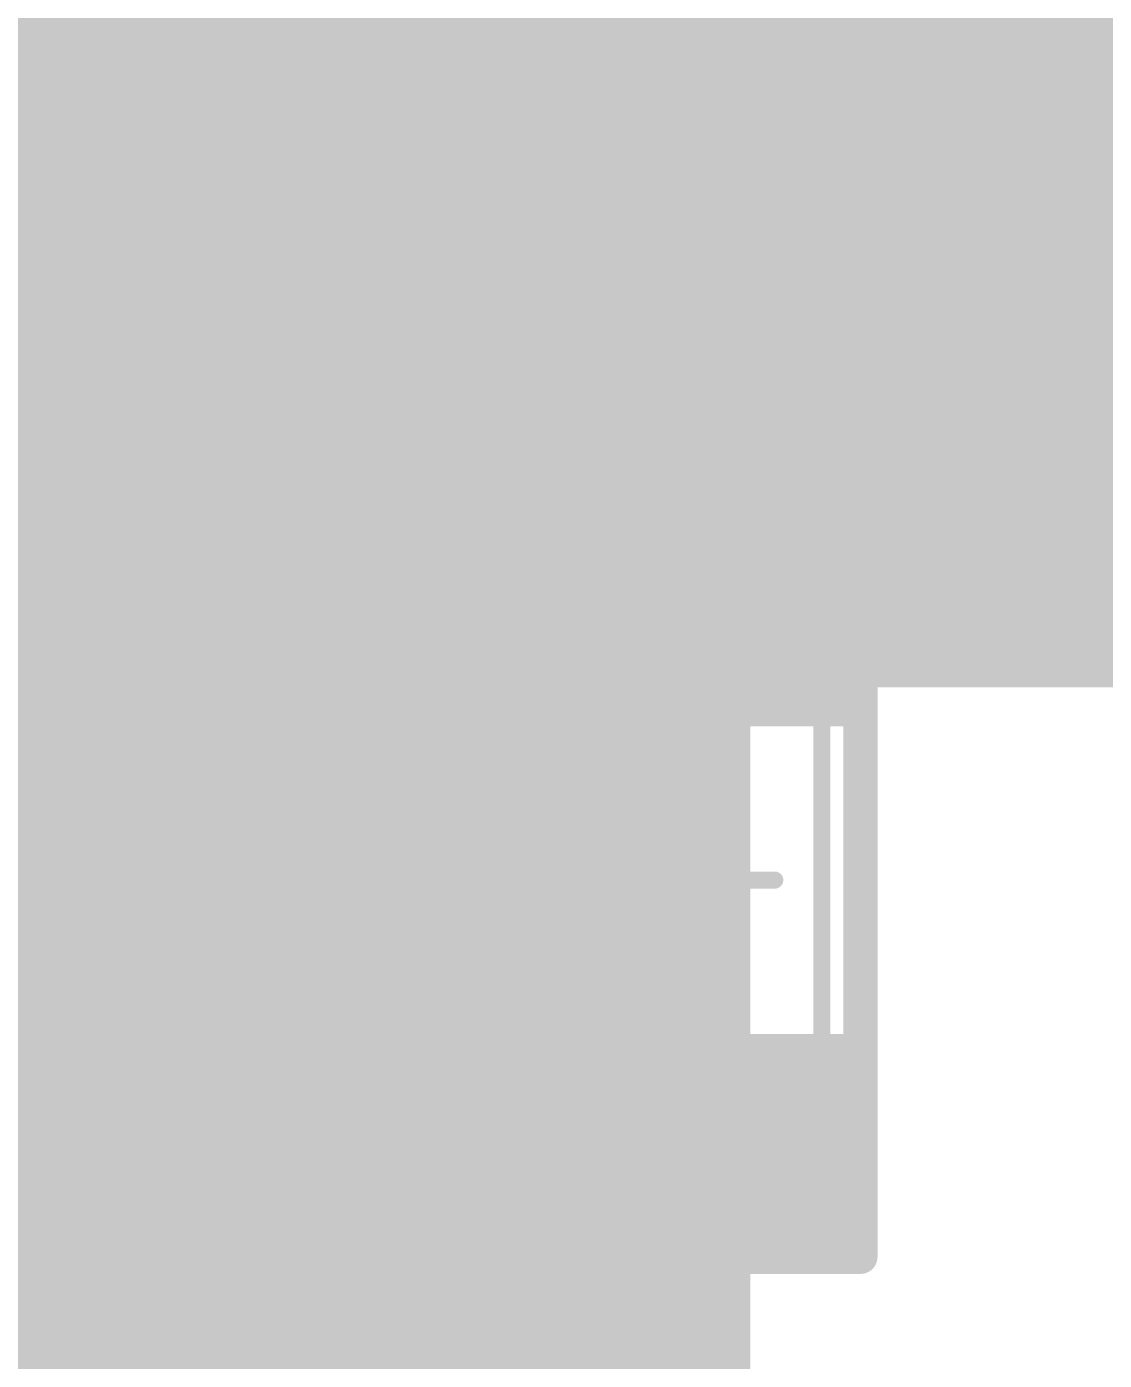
# Model space of a CAD drawing. Header units: inches. Extents: x 0 to 220, y 0 to 115.
# Drawn here: x 167.27 to 173.57, y 6 to 13.78 of the extents above; entities that cross this region are included whole.
import ezdxf

# ---------------------------------------------------------------- set-up
doc = ezdxf.new("R2010")
doc.units = ezdxf.units.IN
for name, color, linetype in [('Bottom Layer- Bottom', 5, 'Continuous'), ('Mechanical 13', 56, 'Continuous'), ('Mechanical 15', 56, 'Continuous'), ('Top Layer- Top', 1, 'Continuous'), ('Top Overlay- Top Silk', 2, 'Continuous'), ('Top Paste- Top Paste', 8, 'Continuous'), ('Top Solder- Top Mask', 216, 'Continuous')]:
    doc.layers.add(name, color=color, linetype=linetype)
doc.styles.add('GOST type B', font='', dxfattribs={"height": 0.2})
doc.styles.get('GOST type B').set_extended_font_data('GOST type B')

# ---------------------------------------------------------------- blocks, each defined once
blk = doc.blocks.new('CAP__0805_179')
at = {"layer": 'Top Layer- Top'}
for points in [[(-1.5, -0.625), (-1.5, 0.625), (-0.5, 0.625), (-0.5, -0.625)], [(0.5, -0.625), (0.5, 0.625), (1.5, 0.625), (1.5, -0.625)]]:
    blk.add_hatch(color=7, dxfattribs=at).paths.add_polyline_path(points)
at = {"layer": 'Top Paste- Top Paste'}
for points in [[(-1.5, -0.625), (-1.5, 0.625), (-0.5, 0.625), (-0.5, -0.625)], [(0.5, -0.625), (0.5, 0.625), (1.5, 0.625), (1.5, -0.625)]]:
    blk.add_hatch(color=7, dxfattribs=at).paths.add_polyline_path(points)
at = {"layer": 'Top Solder- Top Mask'}
for points in [[(-1.6016, -0.7266), (-1.6016, 0.7266), (-0.3984, 0.7266), (-0.3984, -0.7266)], [(0.3984, -0.7266), (0.3984, 0.7266), (1.6016, 0.7266), (1.6016, -0.7266)]]:
    blk.add_hatch(color=7, dxfattribs=at).paths.add_polyline_path(points)
at = {"layer": 'Mechanical 13'}
for points in [[(-0.9492, 0.6, 0.1, 0.1, 0), (-0.9492, -0.6, 0.1, 0.1, 0)], [(-0.9492, 0.6, 0.1, 0.1, 0), (1.05, 0.6, 0.1, 0.1, 0)], [(1.05, 0.6, 0.1, 0.1, 0), (1.05, -0.6, 0.1, 0.1, 0)], [(-0.9492, -0.6, 0.1, 0.1, 0), (1.05, -0.6, 0.1, 0.1, 0)]]:
    blk.add_lwpolyline(points, format="xyseb", dxfattribs=at)
for points in [[(-0.9742, 0.6, 0.05, 0.05, 1), (-0.9242, 0.6, 0.05, 0.05, 1)], [(-0.9742, 0.6, 0.05, 0.05, 1), (-0.9242, 0.6, 0.05, 0.05, 1)], [(1.025, 0.6, 0.05, 0.05, 1), (1.075, 0.6, 0.05, 0.05, 1)], [(1.025, 0.6, 0.05, 0.05, 1), (1.075, 0.6, 0.05, 0.05, 1)], [(-0.9742, -0.6, 0.05, 0.05, 1), (-0.9242, -0.6, 0.05, 0.05, 1)], [(-0.9742, -0.6, 0.05, 0.05, 1), (-0.9242, -0.6, 0.05, 0.05, 1)], [(1.025, -0.6, 0.05, 0.05, 1), (1.075, -0.6, 0.05, 0.05, 1)], [(1.025, -0.6, 0.05, 0.05, 1), (1.075, -0.6, 0.05, 0.05, 1)]]:
    blk.add_lwpolyline(points, format="xyseb", close=True, dxfattribs=at)
at = {"layer": 'Mechanical 15'}
for points in [[(-1.7, 0.7, 0.1, 0.1, 0), (1.7, 0.7, 0.1, 0.1, 0)], [(-1.7, 0.7, 0.1, 0.1, 0), (-1.7, -0.7, 0.1, 0.1, 0)], [(1.7, 0.7, 0.1, 0.1, 0), (1.7, -0.7, 0.1, 0.1, 0)], [(0, 0.5, 0.1, 0.1, 0), (0, -0.5, 0.1, 0.1, 0)], [(-0.5, 0, 0.1, 0.1, 0), (0.5, 0, 0.1, 0.1, 0)], [(-1.7, -0.7, 0.1, 0.1, 0), (1.7, -0.7, 0.1, 0.1, 0)]]:
    blk.add_lwpolyline(points, format="xyseb", dxfattribs=at)
for points in [[(-1.725, 0.7, 0.05, 0.05, 1), (-1.675, 0.7, 0.05, 0.05, 1)], [(-1.725, 0.7, 0.05, 0.05, 1), (-1.675, 0.7, 0.05, 0.05, 1)], [(1.675, 0.7, 0.05, 0.05, 1), (1.725, 0.7, 0.05, 0.05, 1)], [(1.675, 0.7, 0.05, 0.05, 1), (1.725, 0.7, 0.05, 0.05, 1)], [(-0.025, 0.5, 0.05, 0.05, 1), (0.025, 0.5, 0.05, 0.05, 1)], [(-0.525, 0, 0.05, 0.05, 1), (-0.475, 0, 0.05, 0.05, 1)], [(0.475, 0, 0.05, 0.05, 1), (0.525, 0, 0.05, 0.05, 1)], [(-0.025, -0.5, 0.05, 0.05, 1), (0.025, -0.5, 0.05, 0.05, 1)], [(-1.725, -0.7, 0.05, 0.05, 1), (-1.675, -0.7, 0.05, 0.05, 1)], [(-1.725, -0.7, 0.05, 0.05, 1), (-1.675, -0.7, 0.05, 0.05, 1)], [(1.675, -0.7, 0.05, 0.05, 1), (1.725, -0.7, 0.05, 0.05, 1)], [(1.675, -0.7, 0.05, 0.05, 1), (1.725, -0.7, 0.05, 0.05, 1)]]:
    blk.add_lwpolyline(points, format="xyseb", close=True, dxfattribs=at)
at = {"layer": 'Top Overlay- Top Silk'}
for points in [[(-1.7, 0.825, 0.2, 0.2, 0), (-1.7, -0.825, 0.2, 0.2, 0)], [(-1.7, 0.825, 0.2, 0.2, 0), (1.7, 0.825, 0.2, 0.2, 0)], [(1.7, 0.825, 0.2, 0.2, 0), (1.7, -0.825, 0.2, 0.2, 0)], [(-1.7, -0.825, 0.2, 0.2, 0), (1.7, -0.825, 0.2, 0.2, 0)]]:
    blk.add_lwpolyline(points, format="xyseb", dxfattribs=at)
for points in [[(-1.75, 0.825, 0.1, 0.1, 1), (-1.65, 0.825, 0.1, 0.1, 1)], [(-1.75, 0.825, 0.1, 0.1, 1), (-1.65, 0.825, 0.1, 0.1, 1)], [(1.65, 0.825, 0.1, 0.1, 1), (1.75, 0.825, 0.1, 0.1, 1)], [(1.65, 0.825, 0.1, 0.1, 1), (1.75, 0.825, 0.1, 0.1, 1)], [(-1.75, -0.825, 0.1, 0.1, 1), (-1.65, -0.825, 0.1, 0.1, 1)], [(-1.75, -0.825, 0.1, 0.1, 1), (-1.65, -0.825, 0.1, 0.1, 1)], [(1.65, -0.825, 0.1, 0.1, 1), (1.75, -0.825, 0.1, 0.1, 1)], [(1.65, -0.825, 0.1, 0.1, 1), (1.75, -0.825, 0.1, 0.1, 1)]]:
    blk.add_lwpolyline(points, format="xyseb", close=True, dxfattribs=at)
blk = doc.blocks.new('CAP__1206_182')
at = {"layer": 'Top Layer- Top'}
for points in [[(-2, -0.8), (-2, 0.8), (-1, 0.8), (-1, -0.8)], [(1, -0.8), (1, 0.8), (2, 0.8), (2, -0.8)]]:
    blk.add_hatch(color=7, dxfattribs=at).paths.add_polyline_path(points)
at = {"layer": 'Top Paste- Top Paste'}
for points in [[(-2, -0.8), (-2, 0.8), (-1, 0.8), (-1, -0.8)], [(1, -0.8), (1, 0.8), (2, 0.8), (2, -0.8)]]:
    blk.add_hatch(color=7, dxfattribs=at).paths.add_polyline_path(points)
at = {"layer": 'Top Solder- Top Mask'}
for points in [[(-2.1016, -0.9016), (-2.1016, 0.9016), (-0.8984, 0.9016), (-0.8984, -0.9016)], [(0.8984, -0.9016), (0.8984, 0.9016), (2.1016, 0.9016), (2.1016, -0.9016)]]:
    blk.add_hatch(color=7, dxfattribs=at).paths.add_polyline_path(points)
at = {"layer": 'Mechanical 13'}
for points in [[(-1.6, 0.775, 0.1, 0.1, 0), (1.6, 0.775, 0.1, 0.1, 0)], [(-1.6, 0.775, 0.1, 0.1, 0), (-1.6, -0.775, 0.1, 0.1, 0)], [(1.6, 0.775, 0.1, 0.1, 0), (1.6, -0.775, 0.1, 0.1, 0)], [(-1.6, -0.775, 0.1, 0.1, 0), (1.6, -0.775, 0.1, 0.1, 0)]]:
    blk.add_lwpolyline(points, format="xyseb", dxfattribs=at)
for points in [[(-1.625, 0.775, 0.05, 0.05, 1), (-1.575, 0.775, 0.05, 0.05, 1)], [(-1.625, 0.775, 0.05, 0.05, 1), (-1.575, 0.775, 0.05, 0.05, 1)], [(1.575, 0.775, 0.05, 0.05, 1), (1.625, 0.775, 0.05, 0.05, 1)], [(1.575, 0.775, 0.05, 0.05, 1), (1.625, 0.775, 0.05, 0.05, 1)], [(-1.625, -0.775, 0.05, 0.05, 1), (-1.575, -0.775, 0.05, 0.05, 1)], [(-1.625, -0.775, 0.05, 0.05, 1), (-1.575, -0.775, 0.05, 0.05, 1)], [(1.575, -0.775, 0.05, 0.05, 1), (1.625, -0.775, 0.05, 0.05, 1)], [(1.575, -0.775, 0.05, 0.05, 1), (1.625, -0.775, 0.05, 0.05, 1)]]:
    blk.add_lwpolyline(points, format="xyseb", close=True, dxfattribs=at)
at = {"layer": 'Mechanical 15'}
for points in [[(-2.2, 1, 0.1, 0.1, 0), (-2.2, -1, 0.1, 0.1, 0)], [(-2.2, 1, 0.1, 0.1, 0), (2.2, 1, 0.1, 0.1, 0)], [(2.2, 1, 0.1, 0.1, 0), (2.2, -1, 0.1, 0.1, 0)], [(0, 0.5, 0.1, 0.1, 0), (0, -0.5, 0.1, 0.1, 0)], [(-0.5, 0, 0.1, 0.1, 0), (0.5, 0, 0.1, 0.1, 0)], [(-2.2, -1, 0.1, 0.1, 0), (2.2, -1, 0.1, 0.1, 0)]]:
    blk.add_lwpolyline(points, format="xyseb", dxfattribs=at)
for points in [[(-2.225, 1, 0.05, 0.05, 1), (-2.175, 1, 0.05, 0.05, 1)], [(-2.225, 1, 0.05, 0.05, 1), (-2.175, 1, 0.05, 0.05, 1)], [(2.175, 1, 0.05, 0.05, 1), (2.225, 1, 0.05, 0.05, 1)], [(2.175, 1, 0.05, 0.05, 1), (2.225, 1, 0.05, 0.05, 1)], [(-0.025, 0.5, 0.05, 0.05, 1), (0.025, 0.5, 0.05, 0.05, 1)], [(-0.525, 0, 0.05, 0.05, 1), (-0.475, 0, 0.05, 0.05, 1)], [(0.475, 0, 0.05, 0.05, 1), (0.525, 0, 0.05, 0.05, 1)], [(-0.025, -0.5, 0.05, 0.05, 1), (0.025, -0.5, 0.05, 0.05, 1)], [(-2.225, -1, 0.05, 0.05, 1), (-2.175, -1, 0.05, 0.05, 1)], [(-2.225, -1, 0.05, 0.05, 1), (-2.175, -1, 0.05, 0.05, 1)], [(2.175, -1, 0.05, 0.05, 1), (2.225, -1, 0.05, 0.05, 1)], [(2.175, -1, 0.05, 0.05, 1), (2.225, -1, 0.05, 0.05, 1)]]:
    blk.add_lwpolyline(points, format="xyseb", close=True, dxfattribs=at)
at = {"layer": 'Top Overlay- Top Silk'}
for points in [[(-2.2, 1, 0.2, 0.2, 0), (2.2, 1, 0.2, 0.2, 0)], [(-2.2, 1, 0.2, 0.2, 0), (-2.2, -1, 0.2, 0.2, 0)], [(2.2, 1, 0.2, 0.2, 0), (2.2, -1, 0.2, 0.2, 0)], [(-2.2, -1, 0.2, 0.2, 0), (2.2, -1, 0.2, 0.2, 0)]]:
    blk.add_lwpolyline(points, format="xyseb", dxfattribs=at)
for points in [[(-2.25, 1, 0.1, 0.1, 1), (-2.15, 1, 0.1, 0.1, 1)], [(-2.25, 1, 0.1, 0.1, 1), (-2.15, 1, 0.1, 0.1, 1)], [(2.15, 1, 0.1, 0.1, 1), (2.25, 1, 0.1, 0.1, 1)], [(2.15, 1, 0.1, 0.1, 1), (2.25, 1, 0.1, 0.1, 1)], [(-2.25, -1, 0.1, 0.1, 1), (-2.15, -1, 0.1, 0.1, 1)], [(-2.25, -1, 0.1, 0.1, 1), (-2.15, -1, 0.1, 0.1, 1)], [(2.15, -1, 0.1, 0.1, 1), (2.25, -1, 0.1, 0.1, 1)], [(2.15, -1, 0.1, 0.1, 1), (2.25, -1, 0.1, 0.1, 1)]]:
    blk.add_lwpolyline(points, format="xyseb", close=True, dxfattribs=at)

msp = doc.modelspace()

# ---------------------------------------------------------------- hatches: boundary and pattern name
at = {"layer": 'Bottom Layer- Bottom'}
msp.add_hatch(color=7, dxfattribs=at).paths.add_polyline_path([(158.25, 3.5), (171.5, 3.5), (171.5, 36.75), (158.25, 36.75)])
at = {"layer": 'Top Layer- Top'}
msp.add_hatch(color=1, dxfattribs=at).paths.add_polyline_path([(182.8427, 9.925), (182.8427, 15.195), (164.8677, 15.195), (164.8677, 10.7173), (164.8596, 10.7092), (164.8688, 10.7), (165.6427, 10.7), (165.6427, 10.0652), (165.7829, 9.925)])

# ---------------------------------------------------------------- linework, layer by layer
for points in [[(169.5, 10.5243, 0.3, 0.3, 0), (169.6757, 10.7, 0.3, 0.3, 0)], [(169.6757, 10.7, 0.3, 0.3, 0), (170.317, 10.7, 0.3, 0.3, 0)], [(170.317, 10.7, 0.3, 0.3, 0), (170.367, 10.65, 0.3, 0.3, 0)], [(170.367, 10.65, 0.3, 0.3, 0), (170.7927, 10.65, 0.3, 0.3, 0)], [(170.7927, 10.65, 0.3, 0.3, 0), (171.1427, 10.3, 0.3, 0.3, 0)], [(169.5, 8.5359, 0.3, 0.3, 0), (169.5, 10.5243, 0.3, 0.3, 0)], [(166.1427, 9.45, 0.254, 0.254, 0), (167.6694, 9.45, 0.254, 0.254, 0)], [(167.6694, 9.45, 0.254, 0.254, 0), (168.1177, 9.0016, 0.254, 0.254, 0)], [(168.1177, 9.0016, 0.254, 0.254, 0), (168.2427, 9.0016, 0.254, 0.254, 0)], [(169.0351, 8.071, 0.3, 0.3, 0), (169.5, 8.5359, 0.3, 0.3, 0)], [(167.0962, 8.4252, 0.3, 0.3, 0), (167.4504, 8.071, 0.3, 0.3, 0)], [(167.4504, 8.071, 0.3, 0.3, 0), (169.0351, 8.071, 0.3, 0.3, 0)], [(166.1608, 7.5, 0.254, 0.254, 0), (167.5927, 7.5, 0.254, 0.254, 0)], [(167.5927, 7.5, 0.254, 0.254, 0), (168.1177, 6.975, 0.254, 0.254, 0)], [(168.2427, 6.975, 0.254, 0.254, 0), (168.5677, 7.3, 0.254, 0.254, 0)], [(168.5677, 7.3, 0.254, 0.254, 0), (171.1427, 7.3, 0.254, 0.254, 0)], [(168.1177, 6.975, 0.254, 0.254, 0), (168.2427, 6.975, 0.254, 0.254, 0)]]:
    msp.add_lwpolyline(points, format="xyseb", dxfattribs=at)
for points in [[(169.6007, 10.7, 0.15, 0.15, 1), (169.7507, 10.7, 0.15, 0.15, 1)], [(169.6007, 10.7, 0.15, 0.15, 1), (169.7507, 10.7, 0.15, 0.15, 1)], [(170.242, 10.7, 0.15, 0.15, 1), (170.392, 10.7, 0.15, 0.15, 1)], [(170.242, 10.7, 0.15, 0.15, 1), (170.392, 10.7, 0.15, 0.15, 1)], [(170.292, 10.65, 0.15, 0.15, 1), (170.442, 10.65, 0.15, 0.15, 1)], [(170.292, 10.65, 0.15, 0.15, 1), (170.442, 10.65, 0.15, 0.15, 1)], [(170.7177, 10.65, 0.15, 0.15, 1), (170.8677, 10.65, 0.15, 0.15, 1)], [(170.7177, 10.65, 0.15, 0.15, 1), (170.8677, 10.65, 0.15, 0.15, 1)], [(169.425, 10.5243, 0.15, 0.15, 1), (169.575, 10.5243, 0.15, 0.15, 1)], [(169.425, 10.5243, 0.15, 0.15, 1), (169.575, 10.5243, 0.15, 0.15, 1)], [(171.0677, 10.3, 0.15, 0.15, 1), (171.2177, 10.3, 0.15, 0.15, 1)], [(167.6059, 9.45, 0.127, 0.127, 1), (167.7329, 9.45, 0.127, 0.127, 1)], [(167.6059, 9.45, 0.127, 0.127, 1), (167.7329, 9.45, 0.127, 0.127, 1)], [(168.0542, 9.0016, 0.127, 0.127, 1), (168.1812, 9.0016, 0.127, 0.127, 1)], [(168.0542, 9.0016, 0.127, 0.127, 1), (168.1812, 9.0016, 0.127, 0.127, 1)], [(168.1792, 9.0016, 0.127, 0.127, 1), (168.3062, 9.0016, 0.127, 0.127, 1)], [(169.425, 8.5359, 0.15, 0.15, 1), (169.575, 8.5359, 0.15, 0.15, 1)], [(169.425, 8.5359, 0.15, 0.15, 1), (169.575, 8.5359, 0.15, 0.15, 1)], [(167.3754, 8.071, 0.15, 0.15, 1), (167.5254, 8.071, 0.15, 0.15, 1)], [(167.3754, 8.071, 0.15, 0.15, 1), (167.5254, 8.071, 0.15, 0.15, 1)], [(168.9601, 8.071, 0.15, 0.15, 1), (169.1101, 8.071, 0.15, 0.15, 1)], [(168.9601, 8.071, 0.15, 0.15, 1), (169.1101, 8.071, 0.15, 0.15, 1)], [(167.5292, 7.5, 0.127, 0.127, 1), (167.6562, 7.5, 0.127, 0.127, 1)], [(167.5292, 7.5, 0.127, 0.127, 1), (167.6562, 7.5, 0.127, 0.127, 1)], [(168.5042, 7.3, 0.127, 0.127, 1), (168.6312, 7.3, 0.127, 0.127, 1)], [(168.5042, 7.3, 0.127, 0.127, 1), (168.6312, 7.3, 0.127, 0.127, 1)], [(171.0792, 7.3, 0.127, 0.127, 1), (171.2062, 7.3, 0.127, 0.127, 1)], [(168.0542, 6.975, 0.127, 0.127, 1), (168.1812, 6.975, 0.127, 0.127, 1)], [(168.0542, 6.975, 0.127, 0.127, 1), (168.1812, 6.975, 0.127, 0.127, 1)], [(168.1792, 6.975, 0.127, 0.127, 1), (168.3062, 6.975, 0.127, 0.127, 1)], [(168.1792, 6.975, 0.127, 0.127, 1), (168.3062, 6.975, 0.127, 0.127, 1)]]:
    msp.add_lwpolyline(points, format="xyseb", close=True, dxfattribs=at)

# ---------------------------------------------------------------- block references
at = {"rotation": 90}
for name, p in [('CAP__1206_182', (171.1427, 8.8)), ('CAP__0805_179', (168.2427, 7.975))]:
    msp.add_blockref(name, p, dxfattribs=at)

# ---------------------------------------------------------------- texts
at = {"layer": 'Top Overlay- Top Silk', "style": 'GOST type B'}
for s, p in [('C29', (170.0352, 11.6154)), ('C33', (167.3174, 10.2946))]:
    msp.add_text(s, height=1.524, dxfattribs=at).set_placement(p)

doc.saveas('drawing.dxf')
